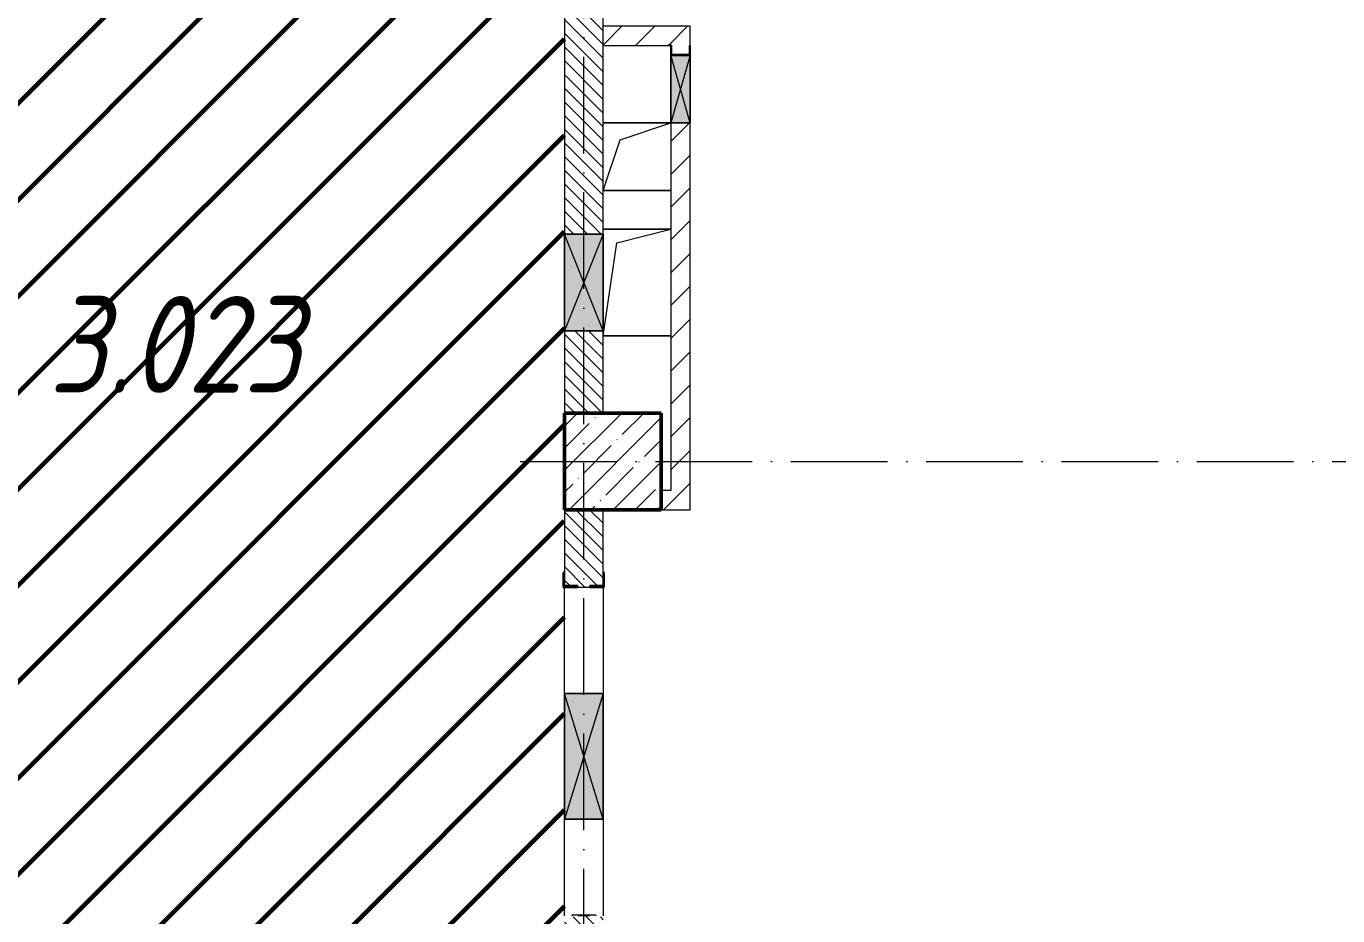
# Model space of a CAD drawing. Header units: millimetres. Extents: x -606178 to 312196, y -19338 to 632709.
# Drawn here: x -50249 to -43465, y 486775 to 491376 of the extents above; entities that cross this region are included whole.
import ezdxf

# ---------------------------------------------------------------- set-up
doc = ezdxf.new("R2010")
doc.units = ezdxf.units.MM
doc.linetypes.add('50_200_ШТРИХ_1Т_ш5_п1_п1_', pattern=[700, 500, -100, 0, -100])
for name, color, linetype, lineweight in [('6.4.1) Окр пт с инж. ПТ2.16', 3, 'Continuous', 60), ('A-DETL-GENF-OTLN', 7, 'Continuous', 9), ('A-FLOR-____-OTLN', 7, 'Continuous', 9), ('A-GENM-____-MCUT', 7, 'Continuous', 25), ('A-GENM-____-OTLN', 7, 'Continuous', 9), ('A-GENM-____-OTLN-1', 7, 'Continuous', 25), ('A-GLAZ-____-OTLN', 7, 'Continuous', 9), ('A-WALL-____-MCUT-3', 7, 'Continuous', 9), ('A-WALL-____-PATT-1', 7, 'Continuous', 9), ('A-WALL-FNSH-MCUT-1', 7, 'Continuous', 9), ('I-WALL-____-OTLN', 7, 'Continuous', 9), ('S-COLS-____-MCUT', 7, 'Continuous', 50), ('S-COLS-____-OTLN', 7, 'Continuous', 9), ('S-GRID-____-OTLN-1', 7, '50_200_ШТРИХ_1Т_ш5_п1_п1_', 9), ('Марки помещений', 7, 'Continuous', 9)]:
    doc.layers.add(name, color=color, linetype=linetype, lineweight=lineweight)
doc.styles.add('ISOCPEUR_I_2', font='isocpeui.ttf', dxfattribs={"width": 0.85, "height": 2.3})
pattern_1 = [(135, (-140714.89, 451794.26), (-35.35534, -35.35534), [])]
pattern_2 = [(45, (-140714.89, 451794.26), (-84.85281, 84.85281), [])]

# ---------------------------------------------------------------- blocks, each defined once
blk = doc.blocks.new('BSC_Колонна _Прямоугольная - 500х500-V36-АР1_План отверстий 3 этажа в осях 1-64_А-ГГ')
at = {"layer": 'S-COLS-____-OTLN'}
h = blk.add_hatch(dxfattribs=at)
h.set_pattern_fill('FP_73', color=256, style=0, pattern_type=2)
h.set_pattern_definition([(45, (-93500, -37331.04), (-114.04925, 114.04925), []), (45, (-93385.95, -37331.04), (-114.04925, 114.04925), [201.613, -40.323, 3.353, -36.97])])
h.paths.add_polyline_path([(-250, -250), (250, -250), (250, 250), (-250, 250)], flags=0)
at = {"layer": 'S-COLS-____-MCUT'}
for p, q in [((250, 250), (-250, 250)), ((-250, 250), (-250, -250)), ((250, -250), (250, 250)), ((-250, -250), (250, -250))]:
    blk.add_line(p, q, dxfattribs=at)
blk = doc.blocks.new('Стойка_Влож_Полоса боковая - Полоса-28213942-АР1_План отверстий 3 этажа в осях 1-64_А-ГГ')
at = {"layer": 'A-GENM-____-OTLN'}
for p, q in [((-5, 60), (0, 60)), ((-5, -60), (-5, 60)), ((0, 31), (0, -31)), ((0, -60), (-5, -60))]:
    blk.add_line(p, q, dxfattribs=at)
blk = doc.blocks.new('Фахверк_СКБ_Уголок - 200_3960-28268576-АР1_План отверстий 3 этажа в осях 1-64_А-ГГ')
at = {"layer": 'A-GENM-____-MCUT'}
for p, q in [((200, 156), (125, 156)), ((125, 156), (125, 81)), ((131, 81), (131, 150)), ((131, 150), (200, 150)), ((200, 150), (200, 156)), ((125, 81), (131, 81)), ((131, 19), (125, 19)), ((125, 19), (125, -56)), ((131, -50), (131, 19)), ((125, -56), (200, -56)), ((200, -50), (131, -50)), ((200, -56), (200, -50))]:
    blk.add_line(p, q, dxfattribs=at)
blk = doc.blocks.new('AR_Отверстие прямоугольное _в плите_ - AR_Отверстие прямоугольное _в плите_-30552844-АР1_План отверстий 3 этажа в осях 1-64_А-ГГ')
at = {"layer": 'A-GENM-____-OTLN'}
for p, q in [((175, 175), (-175, 175)), ((-87.5, 87.5), (175, 175)), ((-175, -175), (-87.5, 87.5)), ((-175, -175), (175, -175))]:
    blk.add_line(p, q, dxfattribs=at)
blk = doc.blocks.new('AR_Отверстие прямоугольное _в плите_ - AR_Отверстие прямоугольное _в плите_-30552585-АР1_План отверстий 3 этажа в осях 1-64_А-ГГ')
at = {"layer": 'A-GENM-____-OTLN'}
for p, q in [((175, 275), (-175, 275)), ((-105, 205), (175, 275)), ((-175, -275), (-105, 205)), ((-175, -275), (175, -275))]:
    blk.add_line(p, q, dxfattribs=at)
blk = doc.blocks.new('AR_Отверстие прямоугольное _в стене_ - AR_Отверстие прямоугольное _в стене__ОВ-36949509-АР1_План отверстий 3 этажа в осях 1-64_А-ГГ')
at = {"layer": 'A-GLAZ-____-OTLN'}
blk.add_hatch(color=256, dxfattribs=at).paths.add_polyline_path([(250, -100), (250, 100), (-250, 100), (-250, -100)], flags=0)
at = {"layer": 'A-DETL-GENF-OTLN'}
for p, q in [((-250, -100), (-250, 100)), ((-250, 100), (250, 100)), ((250, 100), (-250, -100)), ((-250, 100), (250, -100)), ((250, 100), (-250, 100)), ((-250, 100), (-250, -100)), ((250, 100), (250, -100)), ((250, -100), (250, 100)), ((250, -100), (-250, -100)), ((-250, -100), (250, -100))]:
    blk.add_line(p, q, dxfattribs=at)
blk = doc.blocks.new('AR_Отверстие прямоугольное _в стене_ - AR_Отверстие прямоугольное _в стене__ОВ-36948832-АР1_План отверстий 3 этажа в осях 1-64_А-ГГ')
at = {"layer": 'A-GLAZ-____-OTLN'}
blk.add_hatch(color=256, dxfattribs=at).paths.add_polyline_path([(175, -47), (175, 50), (-175, 50), (-175, -50), (175, -50)], flags=0)
at = {"layer": 'A-DETL-GENF-OTLN'}
for p, q in [((-175, 50), (175, 50)), ((175, 50), (-175, -50)), ((-175, 50), (175, -50)), ((175, 50), (-175, 50)), ((175, 50), (175, -50)), ((175, -50), (175, 50)), ((175, -50), (-175, -50)), ((-175, -50), (175, -50))]:
    blk.add_line(p, q, dxfattribs=at)
blk = doc.blocks.new('AR_Отверстие прямоугольное _в стене_ - AR_Отверстие прямоугольное _в стене__ОВ-36945931-АР1_План отверстий 3 этажа в осях 1-64_А-ГГ')
at = {"layer": 'A-GLAZ-____-OTLN'}
blk.add_hatch(color=256, dxfattribs=at).paths.add_polyline_path([(325, 100), (-325, 100), (-325, -100), (325, -100)], flags=0)
at = {"layer": 'A-DETL-GENF-OTLN'}
for p, q in [((-325, -100), (-325, 100)), ((-325, 100), (325, 100)), ((325, 100), (-325, -100)), ((-325, 100), (325, -100)), ((325, 100), (-325, 100)), ((-325, 100), (-325, -100)), ((325, 100), (325, -100)), ((325, -100), (325, 100)), ((325, -100), (-325, -100)), ((-325, -100), (325, -100))]:
    blk.add_line(p, q, dxfattribs=at)
blk = doc.blocks.new('154_Фахверк_СКБ_Швеллер - Тип_100_3960_зеркало-28515619-АР1_План отверстий 3 этажа в осях 1-64_А-ГГ')
at = {"layer": 'A-GENM-____-MCUT'}
for p, q in [((175, 50), (125, 50)), ((125, 50), (125, -50)), ((128, 47), (175, 47)), ((128, -47), (128, 47)), ((175, 47), (175, 50)), ((125, -50), (175, -50)), ((175, -47), (128, -47)), ((175, -50), (175, -47))]:
    blk.add_line(p, q, dxfattribs=at)

msp = doc.modelspace()

# ---------------------------------------------------------------- hatches: boundary and pattern name
at = {"layer": '6.4.1) Окр пт с инж. ПТ2.16'}
h = msp.add_hatch(dxfattribs=at)
h.set_pattern_fill('ANSI31', color=256, scale=111)
h.paths.add_polyline_path([(-48014.891, 494725.3011), (-51464.891, 494725.3011), (-51464.891, 494225.3011), (-51464.891, 488775.3011), (-51464.891, 488175.3011), (-51464.891, 482775.3011), (-51464.891, 482175.3011), (-51464.891, 477975.3011), (-50864.891, 477975.3011), (-50864.891, 476775.3011), (-50864.891, 476575.3011), (-50864.891, 475625.3011), (-50864.891, 474525.3011), (-50864.891, 474475.3011), (-50864.891, 474325.3011), (-50864.891, 474275.3011), (-50864.891, 473575.3011), (-50864.891, 473529.3011), (-50864.891, 473275.3011), (-51464.891, 473275.3011), (-51464.891, 470775.3011), (-51464.891, 470175.3011), (-51464.891, 464625.3011), (-51464.891, 464125.3011), (-51464.891, 460975.3011), (-51464.891, 460775.3011), (-51464.891, 458575.3011), (-51464.891, 457875.3011), (-50964.891, 457875.3011), (-50964.891, 457275.3011), (-51464.891, 457275.3011), (-51464.891, 454275.3011), (-50964.891, 454275.3011), (-50964.891, 453675.3011), (-50964.891, 450725.3011), (-50964.891, 450125.3011), (-50439.891, 450125.3011), (-50439.891, 450131.3011), (-50364.891, 450131.3011), (-48564.891, 450125.3011), (-48564.891, 450131.3011), (-48489.891, 450131.3011), (-47664.891, 450126.4719), (-47664.891, 450225.3011), (-47464.891, 450225.3011), (-47464.891, 450375.3011), (-47464.891, 450700.3011), (-47470.891, 450700.3011), (-47470.891, 450780.3011), (-47464.891, 450780.3011), (-47464.891, 451225.3011), (-47464.891, 452075.3011), (-47464.891, 452475.3011), (-47470.891, 452475.3011), (-47470.891, 452550.3011), (-47464.891, 452875.3011), (-47464.891, 453375.3011), (-47464.891, 455875.3011), (-47464.891, 456775.3011), (-47464.891, 457000.3011), (-47470.891, 457000.3011), (-47470.891, 457075.3011), (-47464.891, 457775.3011), (-47470.891, 457775.3011), (-47470.891, 457850.3011), (-47464.891, 458000.3011), (-47470.891, 458000.3011), (-47470.891, 458075.3011), (-47464.891, 458775.3011), (-47470.891, 458775.3011), (-47470.891, 458875.3011), (-47464.891, 458875.3011), (-47464.891, 459375.3011), (-47464.891, 459700.3011), (-47470.891, 459700.3011), (-47470.891, 459780.3011), (-47464.891, 459780.3011), (-47464.891, 460125.3011), (-47464.891, 460975.3011), (-47464.891, 461475.3011), (-47470.891, 461475.3011), (-47470.891, 461550.3011), (-47464.891, 461875.3011), (-47464.891, 462375.3011), (-47464.891, 464700.3011), (-47470.891, 464700.3011), (-47470.891, 464780.3011), (-47264.891, 464780.3011), (-47264.891, 466570.3011), (-47470.891, 466570.3011), (-47470.891, 466650.3011), (-47464.891, 466925.3011), (-47464.891, 467425.3011), (-47464.891, 467875.3011), (-47464.891, 468375.3011), (-47464.891, 468700.3011), (-47470.891, 468700.3011), (-47470.891, 468780.3011), (-47464.891, 468780.3011), (-47464.891, 469225.3011), (-47464.891, 470075.3011), (-47464.891, 470475.3011), (-47470.891, 470475.3011), (-47470.891, 470550.3011), (-47464.891, 470875.3011), (-47464.891, 471375.3011), (-47464.891, 472775.3011), (-47464.891, 473775.3011), (-47464.891, 474100.3011), (-47470.891, 474100.3011), (-47470.891, 474180.3011), (-47264.891, 474180.3011), (-47264.891, 475070.3011), (-47470.891, 475070.3011), (-47470.891, 475150.3011), (-47464.891, 476075.3011), (-47464.891, 476475.3011), (-47464.891, 476575.3011), (-47464.891, 476775.3011), (-47464.891, 476875.3011), (-47464.891, 477375.3011), (-47464.891, 477700.3011), (-47470.891, 477700.3011), (-47470.891, 477780.3011), (-47464.891, 477780.3011), (-47464.891, 478325.3011), (-47464.891, 479175.3011), (-47464.891, 479475.3011), (-47470.891, 479475.3011), (-47470.891, 479550.3011), (-47464.891, 479875.3011), (-47464.891, 480375.3011), (-47464.891, 480600.3011), (-47470.891, 480600.3011), (-47470.891, 480675.3011), (-47395.891, 480675.3011), (-47264.891, 480675.3011), (-47264.891, 482475.3011), (-47333.891, 482475.3011), (-47395.891, 482475.3011), (-47470.891, 482475.3011), (-47470.891, 482550.3011), (-47464.891, 482700.3011), (-47470.891, 482700.3011), (-47470.891, 482775.3011), (-47464.891, 482805.3011), (-47464.891, 482775.3011), (-47395.891, 482775.3011), (-47264.891, 482775.3011), (-47264.891, 484570.3011), (-47470.891, 484570.3011), (-47470.891, 484650.3011), (-47464.891, 485875.3011), (-47464.891, 486375.3011), (-47464.891, 486700.3011), (-47470.891, 486700.3011), (-47470.891, 486780.3011), (-47464.891, 486780.3011), (-47464.891, 487275.3011), (-47464.891, 487925.3011), (-47464.891, 488475.3011), (-47470.891, 488475.3011), (-47470.891, 488550.3011), (-47464.891, 488875.3011), (-47464.891, 489375.3011), (-47464.891, 489800.3011), (-47464.891, 490300.3011), (-47464.891, 493775.3011), (-48014.891, 493775.3011)])
at = {"layer": 'A-WALL-____-PATT-1'}
h = msp.add_hatch(dxfattribs=at)
h.set_pattern_fill('FP_6', color=256, style=0, pattern_type=2)
h.set_pattern_definition(pattern_1)
h.paths.add_polyline_path([(-47264.891, 489375.3011), (-47264.891, 489800.3011), (-47464.891, 489800.3011), (-47464.891, 489375.3011)], flags=0)
h.paths.add_polyline_path([(-47264.891, 490300.3011), (-47264.891, 494225.3011), (-47464.891, 494225.3011), (-47464.891, 490300.3011)], flags=0)
h = msp.add_hatch(dxfattribs=at)
h.set_pattern_fill('FP_4', color=256, style=0, pattern_type=2)
h.set_pattern_definition(pattern_2)
h.paths.add_polyline_path([(-46914.891, 491275.3011), (-46914.891, 491375.3011), (-47264.891, 491375.3011), (-47264.891, 491275.3011)], flags=0)
h = msp.add_hatch(dxfattribs=at)
h.set_pattern_fill('FP_4', color=256, style=0, pattern_type=2)
h.set_pattern_definition(pattern_2)
h.paths.add_polyline_path([(-46814.891, 488875.3011), (-46814.891, 490875.3011), (-46914.891, 490875.3011), (-46914.891, 488875.3011)], flags=0)
h.paths.add_polyline_path([(-46821.016, 491228.3011), (-46817.891, 491228.3011), (-46817.891, 491275.3011), (-46814.891, 491275.3011), (-46814.891, 491375.3011), (-46914.891, 491375.3011), (-46914.891, 491275.3011), (-46911.891, 491275.3011), (-46911.891, 491228.3011)], flags=0)
h = msp.add_hatch(dxfattribs=at)
h.set_pattern_fill('FP_4', color=256, style=0, pattern_type=2)
h.set_pattern_definition(pattern_2)
h.paths.add_polyline_path([(-46914.891, 488875.3011), (-46914.891, 488975.3011), (-46964.891, 488975.3011), (-46964.891, 488875.3011)], flags=0)
h = msp.add_hatch(dxfattribs=at)
h.set_pattern_fill('FP_6', color=256, style=0, pattern_type=2)
h.set_pattern_definition(pattern_1)
h.paths.add_polyline_path([(-47464.891, 486375.3011), (-47264.891, 486375.3011), (-47264.891, 486769.3011), (-47333.891, 486769.3011), (-47333.891, 486775.3011), (-47395.891, 486775.3011), (-47395.891, 486769.3011), (-47464.891, 486769.3011), (-47464.891, 486700.3011)], flags=0)
h.paths.add_polyline_path([(-47333.891, 488475.3011), (-47333.891, 488481.3011), (-47264.891, 488481.3011), (-47264.891, 488875.3011), (-47464.891, 488875.3011), (-47464.891, 488481.3011), (-47395.891, 488481.3011), (-47395.891, 488475.3011)], flags=0)

# ---------------------------------------------------------------- linework, layer by layer
at = {"layer": 'A-FLOR-____-OTLN'}
for p, q in [((-47264.891, 490875.3011), (-46914.891, 490875.3011)), ((-46914.891, 490525.3011), (-47264.891, 490525.3011)), ((-47264.891, 490325.3011), (-46914.891, 490325.3011)), ((-46914.891, 489775.3011), (-47264.891, 489775.3011))]:
    msp.add_line(p, q, dxfattribs=at)
at = {"layer": 'A-WALL-____-MCUT-3'}
for p, q in [((-47464.891, 494225.3011), (-47464.891, 490300.3011)), ((-47264.891, 490300.3011), (-47264.891, 494225.3011)), ((-47464.891, 489800.3011), (-47464.891, 489375.3011)), ((-47264.891, 489375.3011), (-47264.891, 489800.3011)), ((-47464.891, 488875.3011), (-47464.891, 488550.3011)), ((-47264.891, 488550.3011), (-47264.891, 488875.3011)), ((-47395.891, 488475.3011), (-47333.891, 488475.3011))]:
    msp.add_line(p, q, dxfattribs=at)
at = {"layer": 'A-WALL-FNSH-MCUT-1'}
for p, q in [((-46814.891, 491375.3011), (-47264.891, 491375.3011)), ((-46814.891, 491275.3011), (-46814.891, 491375.3011)), ((-47264.891, 491275.3011), (-46914.891, 491275.3011)), ((-46914.891, 490875.3011), (-46914.891, 488975.3011)), ((-46814.891, 488875.3011), (-46814.891, 490875.3011)), ((-46914.891, 488975.3011), (-46964.891, 488975.3011)), ((-46964.891, 488875.3011), (-46814.891, 488875.3011))]:
    msp.add_line(p, q, dxfattribs=at)
at = {"layer": 'I-WALL-____-OTLN'}
for p, q in [((-47464.891, 487925.3011), (-47464.891, 488475.3011)), ((-47264.891, 488475.3011), (-47264.891, 487925.3011)), ((-47464.891, 486775.3011), (-47464.891, 487275.3011)), ((-47264.891, 487275.3011), (-47264.891, 486775.3011))]:
    msp.add_line(p, q, dxfattribs=at)
at = {"layer": 'S-GRID-____-OTLN-1'}
for p, q in [((-47364.891, 447311.6528), (-47364.891, 501675.2188)), ((-47693.6266, 489125.3011), (-36640.4843, 489125.3011))]:
    msp.add_line(p, q, dxfattribs=at)

# ---------------------------------------------------------------- block references
at = {"layer": 'A-GENM-____-OTLN'}
for name, p in [('AR_Отверстие прямоугольное _в плите_ - AR_Отверстие прямоугольное _в плите_-30552844-АР1_План отверстий 3 этажа в осях 1-64_А-ГГ', (-47089.891, 490700.3011)), ('AR_Отверстие прямоугольное _в плите_ - AR_Отверстие прямоугольное _в плите_-30552585-АР1_План отверстий 3 этажа в осях 1-64_А-ГГ', (-47089.891, 490050.3011))]:
    msp.add_blockref(name, p, dxfattribs=at)
at = {"layer": 'A-GENM-____-OTLN', "rotation": 269.9999999999999}
msp.add_blockref('Стойка_Влож_Полоса боковая - Полоса-28213942-АР1_План отверстий 3 этажа в осях 1-64_А-ГГ', (-47364.891, 486775.3011), dxfattribs=at)
at = {"layer": 'A-GENM-____-OTLN-1'}
for name, p, rotation in [('154_Фахверк_СКБ_Швеллер - Тип_100_3960_зеркало-28515619-АР1_План отверстий 3 этажа в осях 1-64_А-ГГ', (-46864.891, 491100.3011), 90), ('Фахверк_СКБ_Уголок - 200_3960-28268576-АР1_План отверстий 3 этажа в осях 1-64_А-ГГ', (-47314.891, 488350.3011), 89.9999999999999)]:
    msp.add_blockref(name, p, dxfattribs=dict(at, rotation=rotation))
at = {"layer": 'A-GLAZ-____-OTLN'}
for name, p, rotation in [('AR_Отверстие прямоугольное _в стене_ - AR_Отверстие прямоугольное _в стене__ОВ-36948832-АР1_План отверстий 3 этажа в осях 1-64_А-ГГ', (-46864.891, 491050.3011), 270), ('AR_Отверстие прямоугольное _в стене_ - AR_Отверстие прямоугольное _в стене__ОВ-36949509-АР1_План отверстий 3 этажа в осях 1-64_А-ГГ', (-47364.891, 490050.3011), 269.9999999999999), ('AR_Отверстие прямоугольное _в стене_ - AR_Отверстие прямоугольное _в стене__ОВ-36945931-АР1_План отверстий 3 этажа в осях 1-64_А-ГГ', (-47364.891, 487600.3011), 269.9999999999999)]:
    msp.add_blockref(name, p, dxfattribs=dict(at, rotation=rotation))
at = {"layer": 'S-COLS-____-OTLN'}
msp.add_blockref('BSC_Колонна _Прямоугольная - 500х500-V36-АР1_План отверстий 3 этажа в осях 1-64_А-ГГ', (-47214.891, 489125.3011), dxfattribs=at)

# ---------------------------------------------------------------- texts
at = {"layer": 'Марки помещений', "insert": (-50132.9855, 489980.1564), "char_height": 500, "width": 785.65375, "attachment_point": 1, "style": 'ISOCPEUR_I_2'}
msp.add_mtext('3.023', dxfattribs=at)

doc.saveas('drawing.dxf')
